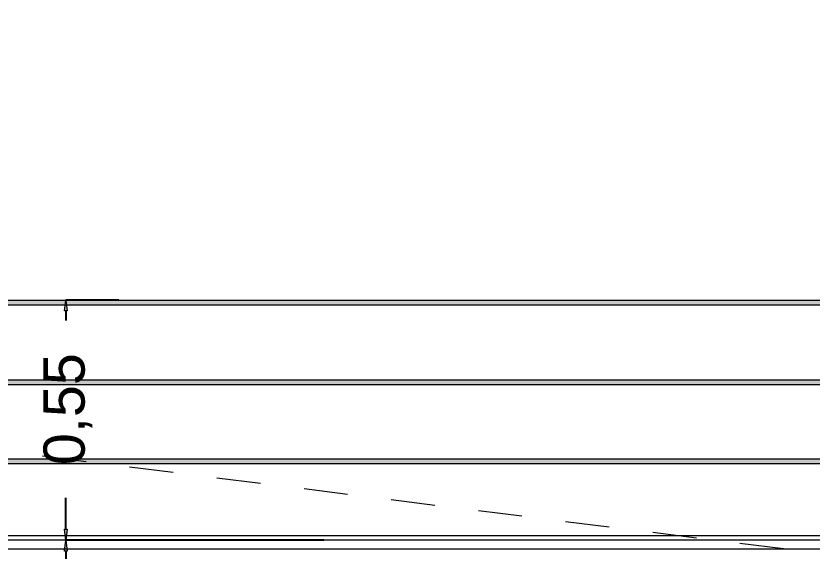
# Model space of a CAD drawing. Header units: metres. Extents: x 1838950 to 1842843, y 5171318 to 5174224.
# Drawn here: x 1841020.822 to 1841022.634, y 5171435.587 to 5171436.805 of the extents above; entities that cross this region are included whole.
import ezdxf

# ---------------------------------------------------------------- set-up
doc = ezdxf.new("R2010")
doc.units = ezdxf.units.M
doc.header["$LTSCALE"] = 0.0254
doc.header["$PDMODE"] = 1
doc.header["$PDSIZE"] = -2
doc.linetypes.add('VW-01', pattern=[0.41656, 0.20828, -0.20828])
doc.layers.get('0').update_dxf_attribs({"lineweight": 18})
doc.layers.get('DEFPOINTS').update_dxf_attribs({"lineweight": 18})
for name, color, linetype, lineweight in [('00 CHAZAL INVISIBLE ARCHI', 7, 'Continuous', 5), ('B Général', 7, 'Continuous', 5), ('C ANNOTATIONS-cotation', 7, 'Continuous', 5)]:
    doc.layers.add(name, color=color, linetype=linetype, lineweight=lineweight)
doc.styles.add('Arial', font='arial.ttf')
doc.dimstyles.new('100é', dxfattribs={"dimtxt": 302.065972, "dimasz": 0.000124023, "dimexe": 0, "dimexo": 2.5e-06, "dimgap": 1e-07, "dimtad": 1, "dimzin": 3, "dimtxsty": 'Arial', "dimblk": 'VW_FILLEDARROW-2', "dimblk1": 'VW_FILLEDARROW-2', "dimblk2": 'VW_FILLEDARROW-2', "dimcen": 0, "dimdle": 1e-06, "dimazin": 0, "dimtfac": 1, "dimtix": 1, "dimtmove": 0, "dimatfit": 0, "dimldrblk": 'VW_FILLEDARROW-2', "dimfxl": 1, "dimfrac": 2, "dimtolj": 1, "dimtzin": 3, "dimarcsym": 0})

# ---------------------------------------------------------------- blocks, each defined once
blk = doc.blocks.new('VW_FILLEDARROW-2')
at = {"linetype": 'Continuous', "lineweight": 0, "transparency": 16777216}
blk.add_hatch(color=0, dxfattribs=at).paths.add_polyline_path([(-1, 0.123), (0, 0), (-1, -0.123)])
at = {"color": 0, "lineweight": 20, "transparency": 16777216, "flags": 128}
blk.add_lwpolyline([(-1, 0.123), (0, 0), (-1, -0.123)], close=True, dxfattribs=at)
blk = doc.blocks.new('*D1752')
at = {"layer": 'C ANNOTATIONS-cotation', "color": 0, "linetype": 'Continuous', "lineweight": -2, "transparency": 16777216}
for p, q in [((1841021.0559, 5171436.1584), (1841020.9359, 5171436.1584)), ((1841020.9359, 5171436.1336), (1841020.9359, 5171436.1121)), ((1841020.9359, 5171435.6368), (1841020.9359, 5171435.7081)), ((1841021.5229, 5171435.6119), (1841020.9359, 5171435.6119))]:
    blk.add_line(p, q, dxfattribs=at)
at = {"layer": 'DEFPOINTS', "color": 0, "linetype": 'Continuous', "transparency": 16777216}
for p in [(1841021.0559, 5171436.1584), (1841020.9359, 5171435.6119), (1841021.5229, 5171435.6119)]:
    blk.add_point(p, dxfattribs=at)
at = {"layer": 'C ANNOTATIONS-cotation', "color": 0, "linetype": 'Continuous', "lineweight": -2, "transparency": 16777216, "xscale": 0.0248046875, "yscale": 0.0248046875, "zscale": 0.0248046875}
for p, rotation in [((1841020.9359, 5171436.1584), 90), ((1841020.9359, 5171435.6119), 270)]:
    blk.add_blockref('VW_FILLEDARROW-2', p, dxfattribs=dict(at, rotation=rotation))
at = {"layer": 'C ANNOTATIONS-cotation', "color": 0, "linetype": 'Continuous', "lineweight": 5, "transparency": 16777216, "insert": (1841020.9403, 5171435.9101), "char_height": 0.09378, "attachment_point": 5, "rotation": 90, "style": 'Arial'}
blk.add_mtext('\\A1;0,55', dxfattribs=at)
blk = doc.blocks.new('*D1753')
at = {"layer": 'C ANNOTATIONS-cotation', "color": 0, "linetype": 'Continuous', "lineweight": -2, "transparency": 16777216}
for p, q in [((1841021.5229, 5171435.6119), (1841020.9359, 5171435.6119)), ((1841020.9359, 5171435.5871), (1841020.9359, 5171435.548)), ((1841020.9359, 5171435.1268), (1841020.9359, 5171435.1628)), ((1841021.2709, 5171435.102), (1841020.9359, 5171435.102))]:
    blk.add_line(p, q, dxfattribs=at)
at = {"layer": 'DEFPOINTS', "color": 0, "linetype": 'Continuous', "transparency": 16777216}
for p in [(1841021.5229, 5171435.6119), (1841020.9359, 5171435.102), (1841021.2709, 5171435.102)]:
    blk.add_point(p, dxfattribs=at)
at = {"layer": 'C ANNOTATIONS-cotation', "color": 0, "linetype": 'Continuous', "lineweight": -2, "transparency": 16777216, "xscale": 0.0248046875, "yscale": 0.0248046875, "zscale": 0.0248046875}
for p, rotation in [((1841020.9359, 5171435.6119), 90), ((1841020.9359, 5171435.102), 270)]:
    blk.add_blockref('VW_FILLEDARROW-2', p, dxfattribs=dict(at, rotation=rotation))
at = {"layer": 'C ANNOTATIONS-cotation', "color": 0, "linetype": 'Continuous', "lineweight": 5, "transparency": 16777216, "insert": (1841020.9403, 5171435.3554), "char_height": 0.09378, "attachment_point": 5, "rotation": 90, "style": 'Arial'}
blk.add_mtext('\\A1;0,51', dxfattribs=at)
blk = doc.blocks.new('Groupe-2044-1')
at = {"layer": 'B Général', "color": 1, "linetype": 'VW-01', "lineweight": 18, "flags": 128}
blk.add_lwpolyline([(1841013.3502, 5171436.8051), (1841014.3359, 5171436.622), (1841030.0932, 5171434.652), (1841032.8976, 5171434.592), (1841035.1856, 5171434.232)], dxfattribs=at)

msp = doc.modelspace()

# ---------------------------------------------------------------- hatches: boundary and pattern name
at = {"layer": 'B Général', "linetype": 'Continuous', "lineweight": 0, "true_color": 0xbbbbbb}
for points in [[(1841012.9147, 5171436.1584), (1841023.8754, 5171436.1584), (1841023.8754, 5171436.1469), (1841012.9147, 5171436.1469)], [(1841012.9147, 5171435.9769), (1841023.8754, 5171435.9769), (1841023.8754, 5171435.9655), (1841012.9147, 5171435.9655)], [(1841012.9147, 5171435.7969), (1841023.8754, 5171435.7969), (1841023.8754, 5171435.7855), (1841012.9147, 5171435.7855)]]:
    msp.add_hatch(color=9, dxfattribs=at).paths.add_polyline_path(points)

# ---------------------------------------------------------------- linework, layer by layer
at = {"layer": 'B Général', "color": 7, "linetype": 'Continuous', "lineweight": 13}
msp.add_line((1841024.0154, 5171435.6216), (1841012.9147, 5171435.6216), dxfattribs=at)
at = {"layer": 'B Général', "color": 7, "linetype": 'Continuous', "lineweight": 5}
for p, q in [((1841024.0054, 5171435.6119), (1841012.9147, 5171435.6119)), ((1841023.7554, 5171435.6116), (1841012.9147, 5171435.6116)), ((1841023.7554, 5171435.5916), (1841012.9147, 5171435.5916))]:
    msp.add_line(p, q, dxfattribs=at)
at = {"layer": 'B Général', "color": 7, "linetype": 'Continuous', "lineweight": 5, "flags": 128}
for points in [[(1841012.9147, 5171436.1584), (1841023.8754, 5171436.1584), (1841023.8754, 5171436.1469), (1841012.9147, 5171436.1469)], [(1841012.9147, 5171435.9769), (1841023.8754, 5171435.9769), (1841023.8754, 5171435.9655), (1841012.9147, 5171435.9655)], [(1841012.9147, 5171435.7969), (1841023.8754, 5171435.7969), (1841023.8754, 5171435.7855), (1841012.9147, 5171435.7855)]]:
    msp.add_lwpolyline(points, close=True, dxfattribs=at)

# ---------------------------------------------------------------- block references
at = {"layer": '00 CHAZAL INVISIBLE ARCHI', "color": 7}
msp.add_blockref('Groupe-2044-1', (0, 0), dxfattribs=at)

# ---------------------------------------------------------------- dimensions: what is measured, and where the dimension line sits
at = {"layer": 'C ANNOTATIONS-cotation', "color": 7, "linetype": 'Continuous', "lineweight": 5}
for base, p1, p2, picture, middle in [((1841020.9359, 5171435.6119), (1841021.0559, 5171436.1584), (1841021.5229, 5171435.6119), '*D1752', (1841020.9403, 5171435.9101)), ((1841020.9359, 5171435.102), (1841021.5229, 5171435.6119), (1841021.2709, 5171435.102), '*D1753', (1841020.9403, 5171435.3554))]:
    dim = msp.add_linear_dim(base=base, p1=p1, p2=p2, angle=270, dimstyle='100é', override={"dimtxt": 0.093778, "dimasz": 0.024805, "dimgap": 0.07985, "dimpost": '<>', "dimtxsty": 'Arial', "dimdle": 0.0002, "dimtmove": 2}, dxfattribs=at)
    dim.commit()
    dim.dimension.update_dxf_attribs({"geometry": picture, "text_midpoint": middle, "dimtype": 160})

doc.saveas('drawing.dxf')
